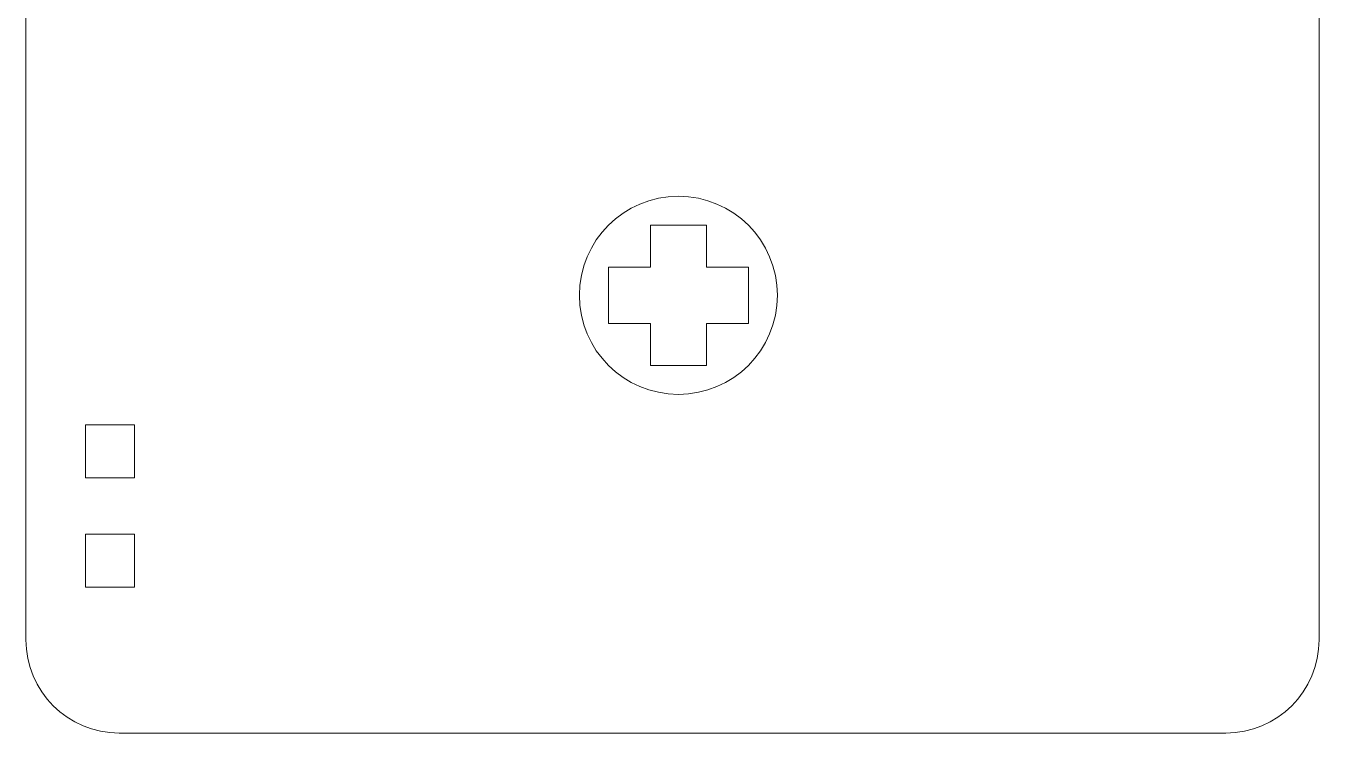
# Model space of a CAD drawing. Header units: millimetres. Extents: x 286 to 766, y 153 to 433.
# Drawn here: x 547.1 to 639.4, y 218.6 to 269 of the extents above; entities that cross this region are included whole.
import ezdxf

# ---------------------------------------------------------------- set-up
doc = ezdxf.new("R2010")
doc.units = ezdxf.units.MM
doc.header["$MEASUREMENT"] = 0
doc.layers.add('layer 1', color=7, linetype='Continuous')

msp = doc.modelspace()

# ---------------------------------------------------------------- linework, layer by layer
at = {"layer": 'layer 1', "color": 1, "lineweight": 20}
for points, knots in [([(553.7947, 310.8569), (553.7947, 310.8569), (632.7495, 310.8569), (632.7495, 310.8569), (632.7495, 310.8569), (636.4157, 310.8569), (639.4154, 307.8574), (639.4154, 304.191), (639.4154, 304.191), (639.4154, 304.191), (639.4154, 225.2362), (639.4154, 225.2362), (639.4154, 225.2362), (639.4154, 221.57), (636.4157, 218.5703), (632.7495, 218.5703), (632.7495, 218.5703), (632.7495, 218.5703), (553.7947, 218.5703), (553.7947, 218.5703), (553.7947, 218.5703), (550.1283, 218.5703), (547.1288, 221.57), (547.1288, 225.2362), (547.1288, 225.2362), (547.1288, 225.2362), (547.1288, 304.191), (547.1288, 304.191), (547.1288, 304.191), (547.1288, 307.8574), (550.1283, 310.8569), (553.7947, 310.8569)], [0, 0, 0, 0, 0.1111111, 0.1111111, 0.1111111, 0.1111111, 0.2222222, 0.2222222, 0.2222222, 0.2222222, 0.3333333, 0.3333333, 0.3333333, 0.3333333, 0.4444444, 0.4444444, 0.4444444, 0.4444444, 0.5555556, 0.5555556, 0.5555556, 0.5555556, 0.6666667, 0.6666667, 0.6666667, 0.6666667, 0.7777778, 0.7777778, 0.7777778, 0.7777778, 1, 1, 1, 1]), ([(593.6945, 256.8633), (597.5961, 256.8633), (600.759, 253.7004), (600.759, 249.7988), (600.759, 249.7988), (600.759, 245.8972), (597.5961, 242.7343), (593.6945, 242.7343), (593.6945, 242.7343), (589.7929, 242.7343), (586.63, 245.8972), (586.63, 249.7988), (586.63, 249.7988), (586.63, 253.7004), (589.7929, 256.8633), (593.6945, 256.8633)], [0, 0, 0, 0, 0.2, 0.2, 0.2, 0.2, 0.4, 0.4, 0.4, 0.4, 0.6, 0.6, 0.6, 0.6, 1, 1, 1, 1]), ([(591.6945, 254.7988), (591.6945, 254.7988), (595.6945, 254.7988), (595.6945, 254.7988), (595.6945, 254.7988), (595.6945, 254.7988), (595.6945, 251.7988), (595.6945, 251.7988), (595.6945, 251.7988), (595.6945, 251.7988), (598.6945, 251.7988), (598.6945, 251.7988), (598.6945, 251.7988), (598.6945, 251.7988), (598.6945, 247.7988), (598.6945, 247.7988), (598.6945, 247.7988), (598.6945, 247.7988), (595.6945, 247.7988), (595.6945, 247.7988), (595.6945, 247.7988), (595.6945, 247.7988), (595.6945, 244.7988), (595.6945, 244.7988), (595.6945, 244.7988), (595.6945, 244.7988), (591.6945, 244.7988), (591.6945, 244.7988), (591.6945, 244.7988), (591.6945, 244.7988), (591.6945, 247.7988), (591.6945, 247.7988), (591.6945, 247.7988), (591.6945, 247.7988), (588.6945, 247.7988), (588.6945, 247.7988), (588.6945, 247.7988), (588.6945, 247.7988), (588.6945, 251.7988), (588.6945, 251.7988), (588.6945, 251.7988), (588.6945, 251.7988), (591.6945, 251.7988), (591.6945, 251.7988), (591.6945, 251.7988), (591.6945, 251.7988), (591.6945, 254.7988), (591.6945, 254.7988)], [0, 0, 0, 0, 0.0769231, 0.0769231, 0.0769231, 0.0769231, 0.1538462, 0.1538462, 0.1538462, 0.1538462, 0.2307692, 0.2307692, 0.2307692, 0.2307692, 0.3076923, 0.3076923, 0.3076923, 0.3076923, 0.3846154, 0.3846154, 0.3846154, 0.3846154, 0.4615385, 0.4615385, 0.4615385, 0.4615385, 0.5384615, 0.5384615, 0.5384615, 0.5384615, 0.6153846, 0.6153846, 0.6153846, 0.6153846, 0.6923077, 0.6923077, 0.6923077, 0.6923077, 0.7692308, 0.7692308, 0.7692308, 0.7692308, 0.8461538, 0.8461538, 0.8461538, 0.8461538, 1, 1, 1, 1]), ([(551.3788, 240.5703), (551.3788, 240.5703), (554.8788, 240.5703), (554.8788, 240.5703), (554.8788, 240.5703), (554.8788, 240.5703), (554.8788, 236.7703), (554.8788, 236.7703), (554.8788, 236.7703), (554.8788, 236.7703), (551.3788, 236.7703), (551.3788, 236.7703), (551.3788, 236.7703), (551.3788, 236.7703), (551.3788, 240.5703), (551.3788, 240.5703)], [0, 0, 0, 0, 0.2, 0.2, 0.2, 0.2, 0.4, 0.4, 0.4, 0.4, 0.6, 0.6, 0.6, 0.6, 1, 1, 1, 1]), ([(551.3788, 232.7703), (551.3788, 232.7703), (554.8788, 232.7703), (554.8788, 232.7703), (554.8788, 232.7703), (554.8788, 232.7703), (554.8788, 228.9703), (554.8788, 228.9703), (554.8788, 228.9703), (554.8788, 228.9703), (551.3788, 228.9703), (551.3788, 228.9703), (551.3788, 228.9703), (551.3788, 228.9703), (551.3788, 232.7703), (551.3788, 232.7703)], [0, 0, 0, 0, 0.2, 0.2, 0.2, 0.2, 0.4, 0.4, 0.4, 0.4, 0.6, 0.6, 0.6, 0.6, 1, 1, 1, 1])]:
    msp.add_open_spline(points, degree=3, knots=knots, dxfattribs=at)

doc.saveas('drawing.dxf')
